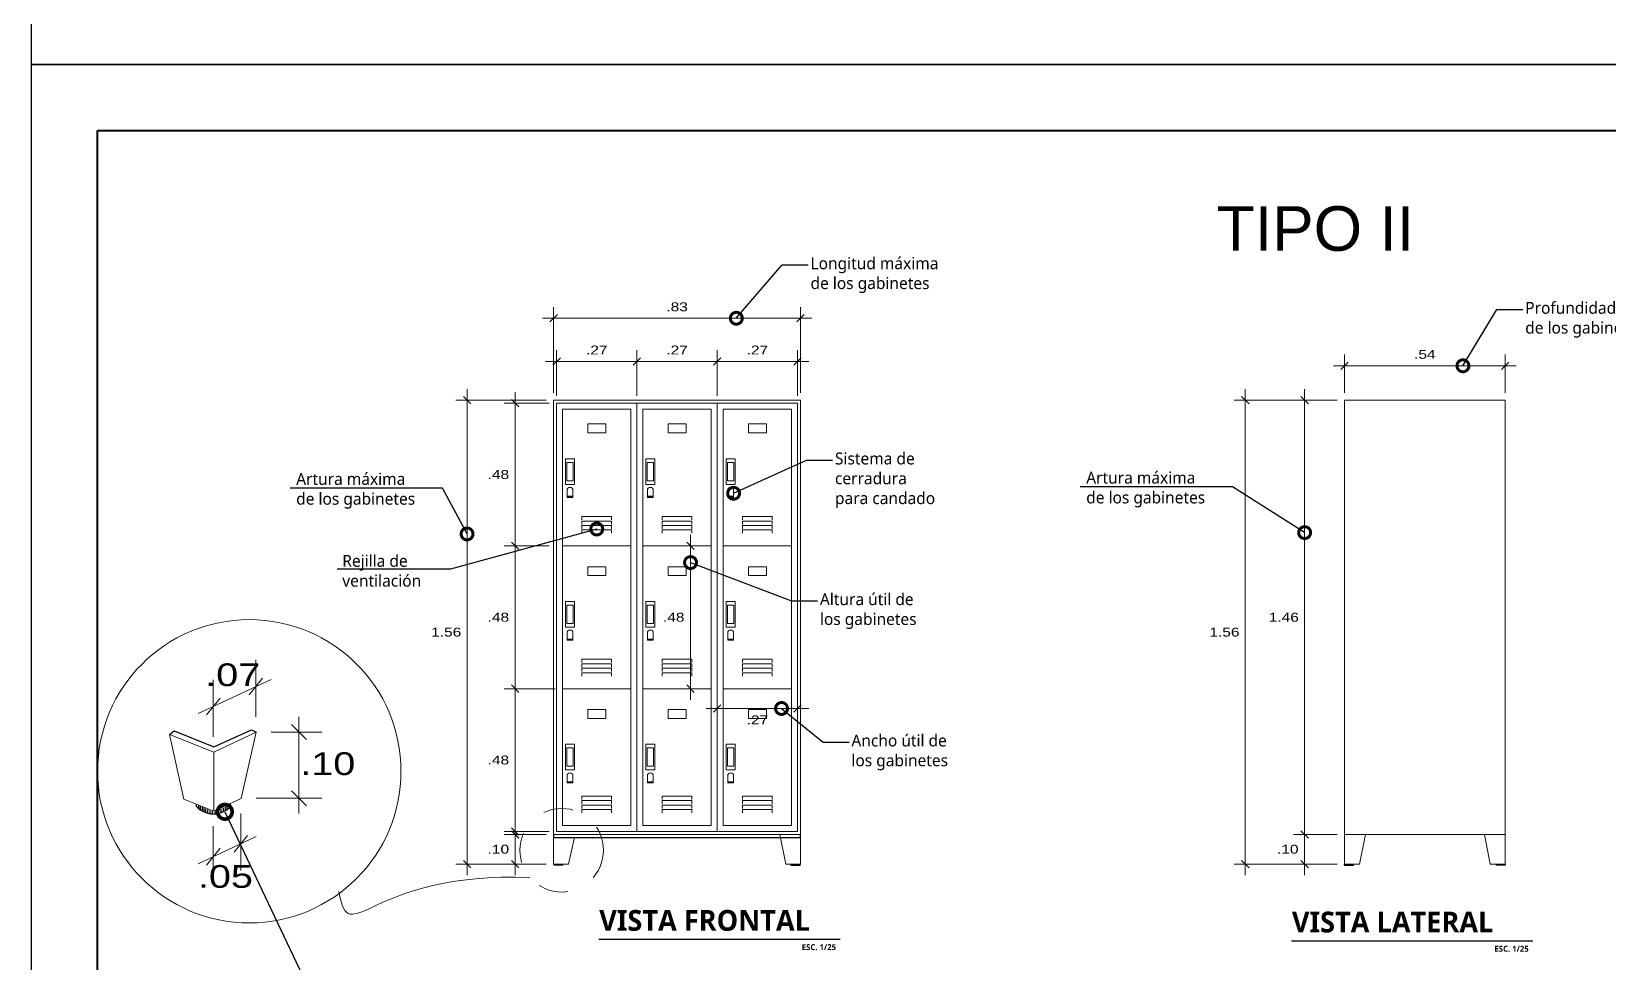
# Model space of a CAD drawing. Header units: inches. Extents: x 14.5 to 23.1, y -0.2 to 17.9.
# Drawn here: x 14.48 to 19.78, y 8.84 to 11.97 of the extents above; entities that cross this region are included whole.
import ezdxf
from ezdxf import colors
from ezdxf.entities.mleader import LeaderData, LeaderLine
from ezdxf.math import Vec2, Vec3

# ---------------------------------------------------------------- set-up
doc = ezdxf.new("R2010")
doc.units = ezdxf.units.IN
doc.header["$MEASUREMENT"] = 0
doc.linetypes.add('ACAD_ISO03W100', pattern=[30, 12, -18])
doc.linetypes.add('HIDDENX2', pattern=[19.05, 12.7, -6.35])
for name, color, linetype, lineweight in [('01', 9, 'Continuous', 5), ('02', 7, 'Continuous', 20), ('A_PROYECCIONES-02', 1, 'HIDDENX2', 13), ('Letras El', 7, 'Continuous', 5)]:
    doc.layers.add(name, color=color, linetype=linetype, lineweight=lineweight)
doc.layers.add('L2', color=2, linetype='Continuous')
doc.styles.add('Generales', font='trebuc.ttf', dxfattribs={"height": 0.1})
doc.styles.add('Santa Rosa 1 50', font='trebuc.ttf')
doc.styles.get("Standard").update_dxf_attribs({"font": 'arial.ttf'})
doc.styles.add('TM-DIM', font='GOTHIC.TTF', dxfattribs={"width": 1.3})
doc.dimstyles.new('TM-25-4', dxfattribs={"dimscale": 0.25, "dimtxt": 0.12, "dimasz": 0.1, "dimexe": 0.15, "dimexo": 0.1, "dimgap": 0.09, "dimtad": 2, "dimtih": 1, "dimtoh": 1, "dimzin": 4, "dimdsep": 46, "dimtxsty": 'TM-DIM', "dimblk": 'OBLIQUE', "dimcen": 0.05, "dimdle": 0.15, "dimclrd": 1, "dimclre": 1, "dimclrt": 7, "dimadec": 0, "dimazin": 0, "dimtfac": 1, "dimtix": 1, "dimtmove": 2, "dimatfit": 3, "dimldrblk": 'OBLIQUE', "dimfxl": 1, "dimtolj": 1, "dimtzin": 4, "dimlwd": 0, "dimlwe": 0, "dimarcsym": 0})

# ---------------------------------------------------------------- blocks, each defined once
blk = doc.blocks.new('_Oblique')
at = {"color": 0, "linetype": 'ByBlock', "lineweight": -2}
blk.add_line((-0.5, -0.5), (0.5, 0.5), dxfattribs=at)
blk = doc.blocks.new('*D33')
at = {"color": 1, "lineweight": 0, "transparency": 16777216}
for p, q in [((18.8951, 10.7508), (18.8951, 10.879)), ((19.4351, 10.7508), (19.4351, 10.879)), ((18.8576, 10.8415), (19.4726, 10.8415))]:
    blk.add_line(p, q, dxfattribs=at)
at = {"layer": 'Defpoints', "color": 0, "transparency": 16777216}
for p in [(19.4351, 10.8415), (18.8951, 10.7258), (19.4351, 10.7258)]:
    blk.add_point(p, dxfattribs=at)
at = {"color": 1, "lineweight": 0, "transparency": 16777216, "xscale": 0.025, "yscale": 0.025, "zscale": 0.025, "rotation": 180}
blk.add_blockref('_Oblique', (18.8951, 10.8415), dxfattribs=at)
at = {"color": 1, "lineweight": 0, "transparency": 16777216, "xscale": 0.025, "yscale": 0.025, "zscale": 0.025}
blk.add_blockref('_Oblique', (19.4351, 10.8415), dxfattribs=at)
at = {"color": 7, "transparency": 16777216, "insert": (19.1651, 10.8798), "char_height": 0.03, "attachment_point": 5, "style": 'TM-DIM'}
blk.add_mtext('\\A1;.54', dxfattribs=at)
blk = doc.blocks.new('*D34')
at = {"color": 1, "lineweight": 0, "transparency": 16777216}
for p, q in [((18.761, 10.7633), (18.761, 9.2283)), ((18.8701, 10.7258), (18.7235, 10.7258)), ((18.8701, 9.2658), (18.7235, 9.2658))]:
    blk.add_line(p, q, dxfattribs=at)
at = {"layer": 'Defpoints', "color": 0, "transparency": 16777216}
for p in [(18.8951, 10.7258), (18.761, 9.2658), (18.8951, 9.2658)]:
    blk.add_point(p, dxfattribs=at)
at = {"color": 1, "lineweight": 0, "transparency": 16777216, "xscale": 0.025, "yscale": 0.025, "zscale": 0.025}
for p, rotation in [((18.761, 10.7258), 90), ((18.761, 9.2658), 270)]:
    blk.add_blockref('_Oblique', p, dxfattribs=dict(at, rotation=rotation))
at = {"color": 7, "transparency": 16777216, "insert": (18.6909, 9.9958), "char_height": 0.03, "attachment_point": 5, "style": 'TM-DIM'}
blk.add_mtext('\\A1;1.46', dxfattribs=at)
blk = doc.blocks.new('*D35')
at = {"color": 1, "lineweight": 0, "transparency": 16777216}
for p, q in [((18.761, 9.1283), (18.761, 9.3033)), ((18.8701, 9.2658), (18.7235, 9.2658)), ((18.8701, 9.1658), (18.7235, 9.1658))]:
    blk.add_line(p, q, dxfattribs=at)
at = {"layer": 'Defpoints', "color": 0, "transparency": 16777216}
for p in [(18.761, 9.2658), (18.8951, 9.2658), (18.8951, 9.1658)]:
    blk.add_point(p, dxfattribs=at)
at = {"color": 1, "lineweight": 0, "transparency": 16777216, "xscale": 0.025, "yscale": 0.025, "zscale": 0.025}
for p, rotation in [((18.761, 9.2658), 90), ((18.761, 9.1658), 270)]:
    blk.add_blockref('_Oblique', p, dxfattribs=dict(at, rotation=rotation))
at = {"color": 7, "transparency": 16777216, "insert": (18.7043, 9.2158), "char_height": 0.03, "attachment_point": 5, "style": 'TM-DIM'}
blk.add_mtext('\\A1;.10', dxfattribs=at)
blk = doc.blocks.new('*D36')
at = {"color": 1, "lineweight": 0, "transparency": 16777216}
for p, q in [((18.5615, 10.7633), (18.5615, 9.1283)), ((18.8701, 10.7258), (18.524, 10.7258)), ((18.8701, 9.1658), (18.524, 9.1658))]:
    blk.add_line(p, q, dxfattribs=at)
at = {"layer": 'Defpoints', "color": 0, "transparency": 16777216}
for p in [(18.8951, 10.7258), (18.5615, 9.1658), (18.8951, 9.1658)]:
    blk.add_point(p, dxfattribs=at)
at = {"color": 1, "lineweight": 0, "transparency": 16777216, "xscale": 0.025, "yscale": 0.025, "zscale": 0.025}
for p, rotation in [((18.5615, 10.7258), 90), ((18.5615, 9.1658), 270)]:
    blk.add_blockref('_Oblique', p, dxfattribs=dict(at, rotation=rotation))
at = {"color": 7, "transparency": 16777216, "insert": (18.4914, 9.9458), "char_height": 0.03, "attachment_point": 5, "style": 'TM-DIM'}
blk.add_mtext('\\A1;1.56', dxfattribs=at)
blk = doc.blocks.new('*D45')
at = {"color": 1, "lineweight": 0, "transparency": 16777216}
for p, q in [((16.2214, 10.7158), (16.0697, 10.7158)), ((16.1072, 10.7533), (16.1072, 10.1983)), ((16.2214, 10.2358), (16.0697, 10.2358))]:
    blk.add_line(p, q, dxfattribs=at)
at = {"layer": 'Defpoints', "color": 0, "transparency": 16777216}
for p in [(16.2464, 10.7158), (16.1072, 10.2358), (16.2464, 10.2358)]:
    blk.add_point(p, dxfattribs=at)
at = {"color": 1, "lineweight": 0, "transparency": 16777216, "xscale": 0.025, "yscale": 0.025, "zscale": 0.025}
for p, rotation in [((16.1072, 10.7158), 90), ((16.1072, 10.2358), 270)]:
    blk.add_blockref('_Oblique', p, dxfattribs=dict(at, rotation=rotation))
at = {"color": 7, "transparency": 16777216, "insert": (16.0505, 10.4758), "char_height": 0.03, "attachment_point": 5, "style": 'TM-DIM'}
blk.add_mtext('\\A1;.48', dxfattribs=at)
blk = doc.blocks.new('*D46')
at = {"color": 1, "lineweight": 0, "transparency": 16777216}
for p, q in [((16.2214, 10.2358), (16.0697, 10.2358)), ((16.1072, 10.2733), (16.1072, 9.7183)), ((16.2414, 9.7558), (16.0697, 9.7558))]:
    blk.add_line(p, q, dxfattribs=at)
at = {"layer": 'Defpoints', "color": 0, "transparency": 16777216}
for p in [(16.2464, 10.2358), (16.1072, 9.7558), (16.2664, 9.7558)]:
    blk.add_point(p, dxfattribs=at)
at = {"color": 1, "lineweight": 0, "transparency": 16777216, "xscale": 0.025, "yscale": 0.025, "zscale": 0.025}
for p, rotation in [((16.1072, 10.2358), 90), ((16.1072, 9.7558), 270)]:
    blk.add_blockref('_Oblique', p, dxfattribs=dict(at, rotation=rotation))
at = {"color": 7, "transparency": 16777216, "insert": (16.0505, 9.9958), "char_height": 0.03, "attachment_point": 5, "style": 'TM-DIM'}
blk.add_mtext('\\A1;.48', dxfattribs=at)
blk = doc.blocks.new('*D47')
at = {"color": 1, "lineweight": 0, "transparency": 16777216}
for p, q in [((16.2414, 9.7558), (16.0697, 9.7558)), ((16.1072, 9.7933), (16.1072, 9.2383)), ((16.2214, 9.2758), (16.0697, 9.2758))]:
    blk.add_line(p, q, dxfattribs=at)
at = {"layer": 'Defpoints', "color": 0, "transparency": 16777216}
for p in [(16.2664, 9.7558), (16.1072, 9.2758), (16.2464, 9.2758)]:
    blk.add_point(p, dxfattribs=at)
at = {"color": 1, "lineweight": 0, "transparency": 16777216, "xscale": 0.025, "yscale": 0.025, "zscale": 0.025}
for p, rotation in [((16.1072, 9.7558), 90), ((16.1072, 9.2758), 270)]:
    blk.add_blockref('_Oblique', p, dxfattribs=dict(at, rotation=rotation))
at = {"color": 7, "transparency": 16777216, "insert": (16.0505, 9.5158), "char_height": 0.03, "attachment_point": 5, "style": 'TM-DIM'}
blk.add_mtext('\\A1;.48', dxfattribs=at)
blk = doc.blocks.new('*D48')
at = {"color": 1, "lineweight": 0, "transparency": 16777216}
for p, q in [((16.1072, 9.3033), (16.1072, 9.1283)), ((16.2114, 9.2658), (16.0697, 9.2658)), ((16.2114, 9.1658), (16.0697, 9.1658))]:
    blk.add_line(p, q, dxfattribs=at)
at = {"layer": 'Defpoints', "color": 0, "transparency": 16777216}
for p in [(16.2364, 9.2658), (16.1072, 9.1658), (16.2364, 9.1658)]:
    blk.add_point(p, dxfattribs=at)
at = {"color": 1, "lineweight": 0, "transparency": 16777216, "xscale": 0.025, "yscale": 0.025, "zscale": 0.025}
for p, rotation in [((16.1072, 9.2658), 90), ((16.1072, 9.1658), 270)]:
    blk.add_blockref('_Oblique', p, dxfattribs=dict(at, rotation=rotation))
at = {"color": 7, "transparency": 16777216, "insert": (16.0505, 9.2158), "char_height": 0.03, "attachment_point": 5, "style": 'TM-DIM'}
blk.add_mtext('\\A1;.10', dxfattribs=at)
blk = doc.blocks.new('*D49')
at = {"color": 1, "lineweight": 0, "transparency": 16777216}
for p, q in [((15.9453, 9.1283), (15.9453, 10.7633)), ((16.2114, 10.7258), (15.9078, 10.7258)), ((16.2114, 9.1658), (15.9078, 9.1658))]:
    blk.add_line(p, q, dxfattribs=at)
at = {"layer": 'Defpoints', "color": 0, "transparency": 16777216}
for p in [(15.9453, 10.7258), (16.2364, 10.7258), (16.2364, 9.1658)]:
    blk.add_point(p, dxfattribs=at)
at = {"color": 1, "lineweight": 0, "transparency": 16777216, "xscale": 0.025, "yscale": 0.025, "zscale": 0.025}
for p, rotation in [((15.9453, 10.7258), 90), ((15.9453, 9.1658), 270)]:
    blk.add_blockref('_Oblique', p, dxfattribs=dict(at, rotation=rotation))
at = {"color": 7, "transparency": 16777216, "insert": (15.8752, 9.9458), "char_height": 0.03, "attachment_point": 5, "style": 'TM-DIM'}
blk.add_mtext('\\A1;1.56', dxfattribs=at)
blk = doc.blocks.new('*D50')
at = {"color": 1, "lineweight": 0, "transparency": 16777216}
for p, q in [((16.2464, 10.7408), (16.2464, 10.8938)), ((16.5164, 10.7408), (16.5164, 10.8938)), ((16.2089, 10.8563), (16.5539, 10.8563))]:
    blk.add_line(p, q, dxfattribs=at)
at = {"layer": 'Defpoints', "color": 0, "transparency": 16777216}
for p in [(16.5164, 10.8563), (16.2464, 10.7158), (16.5164, 10.7158)]:
    blk.add_point(p, dxfattribs=at)
at = {"color": 1, "lineweight": 0, "transparency": 16777216, "xscale": 0.025, "yscale": 0.025, "zscale": 0.025, "rotation": 180}
blk.add_blockref('_Oblique', (16.2464, 10.8563), dxfattribs=at)
at = {"color": 1, "lineweight": 0, "transparency": 16777216, "xscale": 0.025, "yscale": 0.025, "zscale": 0.025}
blk.add_blockref('_Oblique', (16.5164, 10.8563), dxfattribs=at)
at = {"color": 7, "transparency": 16777216, "insert": (16.3814, 10.8946), "char_height": 0.03, "attachment_point": 5, "style": 'TM-DIM'}
blk.add_mtext('\\A1;.27', dxfattribs=at)
blk = doc.blocks.new('*D51')
at = {"color": 1, "lineweight": 0, "transparency": 16777216}
for p, q in [((16.5164, 10.7408), (16.5164, 10.8938)), ((16.7864, 10.7408), (16.7864, 10.8938)), ((16.4789, 10.8563), (16.8239, 10.8563))]:
    blk.add_line(p, q, dxfattribs=at)
at = {"layer": 'Defpoints', "color": 0, "transparency": 16777216}
for p in [(16.7864, 10.8563), (16.5164, 10.7158), (16.7864, 10.7158)]:
    blk.add_point(p, dxfattribs=at)
at = {"color": 1, "lineweight": 0, "transparency": 16777216, "xscale": 0.025, "yscale": 0.025, "zscale": 0.025, "rotation": 180}
blk.add_blockref('_Oblique', (16.5164, 10.8563), dxfattribs=at)
at = {"color": 1, "lineweight": 0, "transparency": 16777216, "xscale": 0.025, "yscale": 0.025, "zscale": 0.025}
blk.add_blockref('_Oblique', (16.7864, 10.8563), dxfattribs=at)
at = {"color": 7, "transparency": 16777216, "insert": (16.6514, 10.8946), "char_height": 0.03, "attachment_point": 5, "style": 'TM-DIM'}
blk.add_mtext('\\A1;.27', dxfattribs=at)
blk = doc.blocks.new('*D52')
at = {"color": 1, "lineweight": 0, "transparency": 16777216}
for p, q in [((16.7864, 10.7408), (16.7864, 10.8938)), ((17.0564, 10.7408), (17.0564, 10.8938)), ((16.7489, 10.8563), (17.0939, 10.8563))]:
    blk.add_line(p, q, dxfattribs=at)
at = {"layer": 'Defpoints', "color": 0, "transparency": 16777216}
for p in [(17.0564, 10.8563), (16.7864, 10.7158), (17.0564, 10.7158)]:
    blk.add_point(p, dxfattribs=at)
at = {"color": 1, "lineweight": 0, "transparency": 16777216, "xscale": 0.025, "yscale": 0.025, "zscale": 0.025, "rotation": 180}
blk.add_blockref('_Oblique', (16.7864, 10.8563), dxfattribs=at)
at = {"color": 1, "lineweight": 0, "transparency": 16777216, "xscale": 0.025, "yscale": 0.025, "zscale": 0.025}
blk.add_blockref('_Oblique', (17.0564, 10.8563), dxfattribs=at)
at = {"color": 7, "transparency": 16777216, "insert": (16.9214, 10.8946), "char_height": 0.03, "attachment_point": 5, "style": 'TM-DIM'}
blk.add_mtext('\\A1;.27', dxfattribs=at)
blk = doc.blocks.new('*D53')
at = {"color": 1, "lineweight": 0, "transparency": 16777216}
for p, q in [((16.2364, 10.7508), (16.2364, 11.0389)), ((17.0664, 10.7508), (17.0664, 11.0389)), ((16.1989, 11.0014), (17.1039, 11.0014))]:
    blk.add_line(p, q, dxfattribs=at)
at = {"layer": 'Defpoints', "color": 0, "transparency": 16777216}
for p in [(17.0664, 11.0014), (16.2364, 10.7258), (17.0664, 10.7258)]:
    blk.add_point(p, dxfattribs=at)
at = {"color": 1, "lineweight": 0, "transparency": 16777216, "xscale": 0.025, "yscale": 0.025, "zscale": 0.025, "rotation": 180}
blk.add_blockref('_Oblique', (16.2364, 11.0014), dxfattribs=at)
at = {"color": 1, "lineweight": 0, "transparency": 16777216, "xscale": 0.025, "yscale": 0.025, "zscale": 0.025}
blk.add_blockref('_Oblique', (17.0664, 11.0014), dxfattribs=at)
at = {"color": 7, "transparency": 16777216, "insert": (16.6514, 11.0397), "char_height": 0.03, "attachment_point": 5, "style": 'TM-DIM'}
blk.add_mtext('\\A1;.83', dxfattribs=at)
blk = doc.blocks.new('*D44')
at = {"color": 1, "lineweight": 0, "transparency": 16777216}
for p, q in [((16.7864, 9.7308), (16.7864, 9.6518)), ((17.0564, 9.7308), (17.0564, 9.6518)), ((16.7489, 9.6893), (17.0939, 9.6893))]:
    blk.add_line(p, q, dxfattribs=at)
at = {"layer": 'Defpoints', "color": 0, "transparency": 16777216}
for p in [(16.7864, 9.7558), (17.0564, 9.7558), (17.0564, 9.6893)]:
    blk.add_point(p, dxfattribs=at)
at = {"color": 1, "lineweight": 0, "transparency": 16777216, "xscale": 0.025, "yscale": 0.025, "zscale": 0.025, "rotation": 180}
blk.add_blockref('_Oblique', (16.7864, 9.6893), dxfattribs=at)
at = {"color": 1, "lineweight": 0, "transparency": 16777216, "xscale": 0.025, "yscale": 0.025, "zscale": 0.025}
blk.add_blockref('_Oblique', (17.0564, 9.6893), dxfattribs=at)
at = {"color": 7, "transparency": 16777216, "insert": (16.9214, 9.651), "char_height": 0.03, "attachment_point": 5, "style": 'TM-DIM'}
blk.add_mtext('\\A1;.27', dxfattribs=at)
blk = doc.blocks.new('*D54')
at = {"color": 1, "lineweight": 0, "transparency": 16777216}
for p, q in [((16.7614, 10.2358), (16.6591, 10.2358)), ((16.6966, 10.2733), (16.6966, 9.7183)), ((16.7614, 9.7558), (16.6591, 9.7558))]:
    blk.add_line(p, q, dxfattribs=at)
at = {"layer": 'Defpoints', "color": 0, "transparency": 16777216}
for p in [(16.7864, 10.2358), (16.6966, 9.7558), (16.7864, 9.7558)]:
    blk.add_point(p, dxfattribs=at)
at = {"color": 1, "lineweight": 0, "transparency": 16777216, "xscale": 0.025, "yscale": 0.025, "zscale": 0.025}
for p, rotation in [((16.6966, 10.2358), 90), ((16.6966, 9.7558), 270)]:
    blk.add_blockref('_Oblique', p, dxfattribs=dict(at, rotation=rotation))
at = {"color": 7, "transparency": 16777216, "insert": (16.6399, 9.9958), "char_height": 0.03, "attachment_point": 5, "style": 'TM-DIM'}
blk.add_mtext('\\A1;.48', dxfattribs=at)
blk = doc.blocks.new('_DotSmall')
at = {"color": 0, "linetype": 'ByBlock', "const_width": 0.5}
blk.add_lwpolyline([(-0.0625, 0, 1), (0.0625, 0, 1)], format="xyb", close=True, dxfattribs=at)

msp = doc.modelspace()

# ---------------------------------------------------------------- linework, layer by layer
for p, q in [((14.9448, 9.6018), (14.9612, 9.6135)), ((14.9612, 9.6135), (15.0943, 9.5606)), ((15.0943, 9.5606), (15.2205, 9.617)), ((15.2205, 9.617), (15.2369, 9.609)), ((15.0355, 9.3594), (15.0355, 9.3676)), ((15.0425, 9.3636), (15.0425, 9.3541)), ((15.0478, 9.3611), (15.0478, 9.3495)), ((15.0543, 9.3581), (15.0543, 9.3465)), ((15.0607, 9.3548), (15.0607, 9.3432)), ((15.0665, 9.352), (15.0665, 9.3404)), ((15.0726, 9.35), (15.0726, 9.3384)), ((15.0809, 9.3463), (15.0809, 9.3368)), ((15.0886, 9.3441), (15.0886, 9.3369)), ((15.098, 9.343), (15.098, 9.3361)), ((15.1075, 9.3473), (15.1075, 9.3357)), ((15.1176, 9.3513), (15.1176, 9.3397)), ((15.1258, 9.3551), (15.1258, 9.3435)), ((15.1321, 9.3587), (15.1321, 9.3471)), ((15.1382, 9.3623), (15.1382, 9.3507)), ((15.1441, 9.3657), (15.1441, 9.3541)), ((15.1502, 9.3594), (15.1502, 9.369)), ((16.2385, 9.1654), (16.2385, 9.1627)), ((16.2396, 9.1654), (16.2396, 9.1627)), ((16.2413, 9.1654), (16.2413, 9.1627)), ((16.2435, 9.1654), (16.2435, 9.1627)), ((16.2459, 9.1654), (16.2459, 9.1627)), ((16.2482, 9.1654), (16.2482, 9.1627)), ((16.2507, 9.1654), (16.2507, 9.1627)), ((16.253, 9.1654), (16.253, 9.1627)), ((16.2562, 9.1654), (16.2562, 9.1627)), ((16.2587, 9.1654), (16.2587, 9.1627)), ((16.2614, 9.1654), (16.2614, 9.1627)), ((16.2634, 9.1654), (16.2634, 9.1627)), ((16.2653, 9.1654), (16.2653, 9.1627)), ((17.0361, 9.1646), (17.0361, 9.1619)), ((17.0372, 9.1646), (17.0372, 9.1619)), ((17.0389, 9.1646), (17.0389, 9.1619)), ((17.0411, 9.1646), (17.0411, 9.1619)), ((17.0435, 9.1646), (17.0435, 9.1619)), ((17.0458, 9.1646), (17.0458, 9.1619)), ((17.0484, 9.1646), (17.0484, 9.1619)), ((17.0506, 9.1646), (17.0506, 9.1619)), ((17.0538, 9.1646), (17.0538, 9.1619)), ((17.0564, 9.1646), (17.0564, 9.1619)), ((17.059, 9.1646), (17.059, 9.1619)), ((17.061, 9.1646), (17.061, 9.1619)), ((17.0629, 9.1646), (17.0629, 9.1619)), ((18.8959, 9.1646), (18.8959, 9.1619)), ((18.897, 9.1646), (18.897, 9.1619)), ((18.8987, 9.1646), (18.8987, 9.1619)), ((18.9009, 9.1646), (18.9009, 9.1619)), ((18.9033, 9.1646), (18.9033, 9.1619)), ((18.9056, 9.1646), (18.9056, 9.1619)), ((18.9081, 9.1646), (18.9081, 9.1619)), ((18.9104, 9.1646), (18.9104, 9.1619)), ((18.9136, 9.1646), (18.9136, 9.1619)), ((18.9161, 9.1646), (18.9161, 9.1619)), ((18.9188, 9.1646), (18.9188, 9.1619)), ((18.9207, 9.1646), (18.9207, 9.1619)), ((18.9227, 9.1646), (18.9227, 9.1619)), ((19.4069, 9.1653), (19.4069, 9.1626)), ((19.408, 9.1653), (19.408, 9.1626)), ((19.4097, 9.1653), (19.4097, 9.1626)), ((19.4119, 9.1653), (19.4119, 9.1626)), ((19.4143, 9.1653), (19.4143, 9.1626)), ((19.4166, 9.1653), (19.4166, 9.1626)), ((19.4191, 9.1653), (19.4191, 9.1626)), ((19.4214, 9.1653), (19.4214, 9.1626)), ((19.4246, 9.1653), (19.4246, 9.1626)), ((19.4271, 9.1653), (19.4271, 9.1626)), ((19.4298, 9.1653), (19.4298, 9.1626)), ((19.4318, 9.1653), (19.4318, 9.1626)), ((19.4337, 9.1653), (19.4337, 9.1626))]:
    msp.add_line(p, q)
at = {"color": 5, "lineweight": 40}
msp.add_lwpolyline([(14.7032, 11.6325), (22.8592, 11.6325), (22.8592, 6.0732), (14.7032, 6.0732)], close=True, dxfattribs=at)
msp.add_lwpolyline([(16.2364, 9.2658), (16.2364, 9.2558), (17.0664, 9.2558), (17.0664, 9.2658)])
for points in [[(16.2377, 9.1658), (16.2667, 9.1658), (16.2667, 9.1624), (16.2377, 9.1624)], [(17.0354, 9.165), (17.0643, 9.165), (17.0643, 9.1616), (17.0354, 9.1616)], [(18.8951, 9.165), (18.9241, 9.165), (18.9241, 9.1616), (18.8951, 9.1616)], [(19.4061, 9.1657), (19.4351, 9.1657), (19.4351, 9.1622), (19.4061, 9.1622)]]:
    msp.add_lwpolyline(points, close=True)
msp.add_arc((15.0928, 9.4136), 0.0789, 223.4079, 316.5913)
at = {"layer": '01'}
for p, q in [((16.5164, 10.7158), (16.5164, 9.2758)), ((16.2664, 10.2358), (16.4964, 10.2358)), ((16.5364, 10.2358), (16.7664, 10.2358)), ((16.8064, 10.2358), (17.0364, 10.2358)), ((16.2664, 9.7558), (16.4964, 9.7558)), ((16.5364, 9.7558), (16.7664, 9.7558)), ((16.8064, 9.7558), (17.0364, 9.7558))]:
    msp.add_line(p, q, dxfattribs=at)
at = {"layer": '01', "color": 1, "lineweight": 0}
for p, q in [((15.2355, 9.6609), (15.2355, 9.8526)), ((15.2355, 9.6609), (15.2355, 9.8335)), ((15.0413, 9.6719), (15.2865, 9.7867)), ((15.0923, 9.5938), (15.0923, 9.7856)), ((15.3802, 9.6609), (15.3802, 9.3363)), ((15.2865, 9.6099), (15.4567, 9.6099)), ((15.2359, 9.3873), (15.4567, 9.3873)), ((15.3802, 9.3873), (15.3802, 9.4137)), ((15.1849, 9.3363), (15.1849, 9.1445)), ((15.0923, 9.2929), (15.0923, 9.1203)), ((15.0923, 9.2929), (15.0923, 9.1012)), ((15.0413, 9.1671), (15.2359, 9.2582))]:
    msp.add_line(p, q, dxfattribs=at)
at = {"layer": '01'}
for points in [[(16.2664, 10.6958), (16.4964, 10.6958), (16.4964, 9.2958), (16.2664, 9.2958)], [(16.5364, 10.6958), (16.7664, 10.6958), (16.7664, 9.2958), (16.5364, 9.2958)], [(16.8064, 10.6958), (17.0364, 10.6958), (17.0364, 9.2958), (16.8064, 9.2958)], [(16.3514, 10.6158), (16.4114, 10.6158), (16.4114, 10.6458), (16.3514, 10.6458)], [(16.6214, 10.6158), (16.6814, 10.6158), (16.6814, 10.6458), (16.6214, 10.6458)], [(16.8914, 10.6158), (16.9514, 10.6158), (16.9514, 10.6458), (16.8914, 10.6458)], [(16.2764, 10.4428), (16.3064, 10.4428), (16.3064, 10.5288), (16.2764, 10.5288)], [(16.2804, 10.4548), (16.3024, 10.4548), (16.3024, 10.5168), (16.2804, 10.5168)], [(16.5464, 10.4428), (16.5764, 10.4428), (16.5764, 10.5288), (16.5464, 10.5288)], [(16.5504, 10.4548), (16.5724, 10.4548), (16.5724, 10.5168), (16.5504, 10.5168)], [(16.8164, 10.4428), (16.8464, 10.4428), (16.8464, 10.5288), (16.8164, 10.5288)], [(16.8204, 10.4548), (16.8424, 10.4548), (16.8424, 10.5168), (16.8204, 10.5168)], [(16.2814, 10.4008), (16.3014, 10.4008), (16.3014, 10.4028), (16.2814, 10.4028)], [(16.2814, 10.3988), (16.3014, 10.3988), (16.3014, 10.4008), (16.2814, 10.4008)], [(16.5514, 10.4008), (16.5714, 10.4008), (16.5714, 10.4028), (16.5514, 10.4028)], [(16.5514, 10.3988), (16.5714, 10.3988), (16.5714, 10.4008), (16.5514, 10.4008)], [(16.8214, 10.4008), (16.8414, 10.4008), (16.8414, 10.4028), (16.8214, 10.4028)], [(16.8214, 10.3988), (16.8414, 10.3988), (16.8414, 10.4008), (16.8214, 10.4008)], [(16.3514, 10.1358), (16.4114, 10.1358), (16.4114, 10.1658), (16.3514, 10.1658)], [(16.6214, 10.1358), (16.6814, 10.1358), (16.6814, 10.1658), (16.6214, 10.1658)], [(16.8914, 10.1358), (16.9514, 10.1358), (16.9514, 10.1658), (16.8914, 10.1658)], [(16.2764, 9.9628), (16.3064, 9.9628), (16.3064, 10.0488), (16.2764, 10.0488)], [(16.2804, 9.9748), (16.3024, 9.9748), (16.3024, 10.0368), (16.2804, 10.0368)], [(16.5464, 9.9628), (16.5764, 9.9628), (16.5764, 10.0488), (16.5464, 10.0488)], [(16.5504, 9.9748), (16.5724, 9.9748), (16.5724, 10.0368), (16.5504, 10.0368)], [(16.8164, 9.9628), (16.8464, 9.9628), (16.8464, 10.0488), (16.8164, 10.0488)], [(16.8204, 9.9748), (16.8424, 9.9748), (16.8424, 10.0368), (16.8204, 10.0368)], [(16.2814, 9.9208), (16.3014, 9.9208), (16.3014, 9.9228), (16.2814, 9.9228)], [(16.2814, 9.9188), (16.3014, 9.9188), (16.3014, 9.9208), (16.2814, 9.9208)], [(16.5514, 9.9208), (16.5714, 9.9208), (16.5714, 9.9228), (16.5514, 9.9228)], [(16.5514, 9.9188), (16.5714, 9.9188), (16.5714, 9.9208), (16.5514, 9.9208)], [(16.8214, 9.9208), (16.8414, 9.9208), (16.8414, 9.9228), (16.8214, 9.9228)], [(16.8214, 9.9188), (16.8414, 9.9188), (16.8414, 9.9208), (16.8214, 9.9208)], [(16.3514, 9.6558), (16.4114, 9.6558), (16.4114, 9.6858), (16.3514, 9.6858)], [(16.6214, 9.6558), (16.6814, 9.6558), (16.6814, 9.6858), (16.6214, 9.6858)], [(16.8914, 9.6558), (16.9514, 9.6558), (16.9514, 9.6858), (16.8914, 9.6858)], [(16.2764, 9.4828), (16.3064, 9.4828), (16.3064, 9.5688), (16.2764, 9.5688)], [(16.2804, 9.4948), (16.3024, 9.4948), (16.3024, 9.5568), (16.2804, 9.5568)], [(16.5464, 9.4828), (16.5764, 9.4828), (16.5764, 9.5688), (16.5464, 9.5688)], [(16.5504, 9.4948), (16.5724, 9.4948), (16.5724, 9.5568), (16.5504, 9.5568)], [(16.8164, 9.4828), (16.8464, 9.4828), (16.8464, 9.5688), (16.8164, 9.5688)], [(16.8204, 9.4948), (16.8424, 9.4948), (16.8424, 9.5568), (16.8204, 9.5568)], [(16.2814, 9.4408), (16.3014, 9.4408), (16.3014, 9.4428), (16.2814, 9.4428)], [(16.2814, 9.4388), (16.3014, 9.4388), (16.3014, 9.4408), (16.2814, 9.4408)], [(16.5514, 9.4408), (16.5714, 9.4408), (16.5714, 9.4428), (16.5514, 9.4428)], [(16.5514, 9.4388), (16.5714, 9.4388), (16.5714, 9.4408), (16.5514, 9.4408)], [(16.8214, 9.4408), (16.8414, 9.4408), (16.8414, 9.4428), (16.8214, 9.4428)], [(16.8214, 9.4388), (16.8414, 9.4388), (16.8414, 9.4408), (16.8214, 9.4408)]]:
    msp.add_lwpolyline(points, close=True, dxfattribs=at)
for points in [[(16.2814, 10.4228), (16.2814, 10.4028), (16.3014, 10.4028), (16.3014, 10.4228)], [(16.5514, 10.4228), (16.5514, 10.4028), (16.5714, 10.4028), (16.5714, 10.4228)], [(16.8214, 10.4228), (16.8214, 10.4028), (16.8414, 10.4028), (16.8414, 10.4228)], [(16.3314, 10.3234), (16.3314, 10.3346), (16.4314, 10.3346), (16.4314, 10.3234)], [(16.3314, 10.3084), (16.3314, 10.3196), (16.4314, 10.3196), (16.4314, 10.3084)], [(16.3314, 10.2934), (16.3314, 10.3046), (16.4314, 10.3046), (16.4314, 10.2934)], [(16.3314, 10.2784), (16.3314, 10.2896), (16.4314, 10.2896), (16.4314, 10.2784)], [(16.6014, 10.3234), (16.6014, 10.3346), (16.7014, 10.3346), (16.7014, 10.3234)], [(16.6014, 10.3084), (16.6014, 10.3196), (16.7014, 10.3196), (16.7014, 10.3084)], [(16.6014, 10.2934), (16.6014, 10.3046), (16.7014, 10.3046), (16.7014, 10.2934)], [(16.6014, 10.2784), (16.6014, 10.2896), (16.7014, 10.2896), (16.7014, 10.2784)], [(16.8714, 10.3234), (16.8714, 10.3346), (16.9714, 10.3346), (16.9714, 10.3234)], [(16.8714, 10.3084), (16.8714, 10.3196), (16.9714, 10.3196), (16.9714, 10.3084)], [(16.8714, 10.2934), (16.8714, 10.3046), (16.9714, 10.3046), (16.9714, 10.2934)], [(16.8714, 10.2784), (16.8714, 10.2896), (16.9714, 10.2896), (16.9714, 10.2784)], [(16.2814, 9.9428), (16.2814, 9.9228), (16.3014, 9.9228), (16.3014, 9.9428)], [(16.5514, 9.9428), (16.5514, 9.9228), (16.5714, 9.9228), (16.5714, 9.9428)], [(16.8214, 9.9428), (16.8214, 9.9228), (16.8414, 9.9228), (16.8414, 9.9428)], [(16.3314, 9.8434), (16.3314, 9.8546), (16.4314, 9.8546), (16.4314, 9.8434)], [(16.3314, 9.8284), (16.3314, 9.8396), (16.4314, 9.8396), (16.4314, 9.8284)], [(16.3314, 9.8134), (16.3314, 9.8246), (16.4314, 9.8246), (16.4314, 9.8134)], [(16.3314, 9.7984), (16.3314, 9.8096), (16.4314, 9.8096), (16.4314, 9.7984)], [(16.6014, 9.8434), (16.6014, 9.8546), (16.7014, 9.8546), (16.7014, 9.8434)], [(16.6014, 9.8284), (16.6014, 9.8396), (16.7014, 9.8396), (16.7014, 9.8284)], [(16.6014, 9.8134), (16.6014, 9.8246), (16.7014, 9.8246), (16.7014, 9.8134)], [(16.6014, 9.7984), (16.6014, 9.8096), (16.7014, 9.8096), (16.7014, 9.7984)], [(16.8714, 9.8434), (16.8714, 9.8546), (16.9714, 9.8546), (16.9714, 9.8434)], [(16.8714, 9.8284), (16.8714, 9.8396), (16.9714, 9.8396), (16.9714, 9.8284)], [(16.8714, 9.8134), (16.8714, 9.8246), (16.9714, 9.8246), (16.9714, 9.8134)], [(16.8714, 9.7984), (16.8714, 9.8096), (16.9714, 9.8096), (16.9714, 9.7984)], [(16.2814, 9.4628), (16.2814, 9.4428), (16.3014, 9.4428), (16.3014, 9.4628)], [(16.5514, 9.4628), (16.5514, 9.4428), (16.5714, 9.4428), (16.5714, 9.4628)], [(16.8214, 9.4628), (16.8214, 9.4428), (16.8414, 9.4428), (16.8414, 9.4628)], [(16.3314, 9.3834), (16.3314, 9.3946), (16.4314, 9.3946), (16.4314, 9.3834)], [(16.6014, 9.3834), (16.6014, 9.3946), (16.7014, 9.3946), (16.7014, 9.3834)], [(16.8714, 9.3834), (16.8714, 9.3946), (16.9714, 9.3946), (16.9714, 9.3834)], [(16.3314, 9.3684), (16.3314, 9.3796), (16.4314, 9.3796), (16.4314, 9.3684)], [(16.3314, 9.3534), (16.3314, 9.3646), (16.4314, 9.3646), (16.4314, 9.3534)], [(16.3314, 9.3384), (16.3314, 9.3496), (16.4314, 9.3496), (16.4314, 9.3384)], [(16.6014, 9.3684), (16.6014, 9.3796), (16.7014, 9.3796), (16.7014, 9.3684)], [(16.6014, 9.3534), (16.6014, 9.3646), (16.7014, 9.3646), (16.7014, 9.3534)], [(16.6014, 9.3384), (16.6014, 9.3496), (16.7014, 9.3496), (16.7014, 9.3384)], [(16.8714, 9.3684), (16.8714, 9.3796), (16.9714, 9.3796), (16.9714, 9.3684)], [(16.8714, 9.3534), (16.8714, 9.3646), (16.9714, 9.3646), (16.9714, 9.3534)], [(16.8714, 9.3384), (16.8714, 9.3496), (16.9714, 9.3496), (16.9714, 9.3384)]]:
    msp.add_lwpolyline(points, dxfattribs=at)
msp.add_circle((15.2132, 9.4781), 0.51, dxfattribs=at)
for centre in [(16.2914, 10.4228), (16.5614, 10.4228), (16.8314, 10.4228), (16.2914, 9.9428), (16.5614, 9.9428), (16.8314, 9.9428), (16.2914, 9.4628), (16.5614, 9.4628), (16.8314, 9.4628)]:
    msp.add_arc(centre, 0.01, 0, 180, dxfattribs=at)
msp.add_open_spline([(15.5148, 9.0734), (15.5486, 8.8693), (15.6089, 9.1422), (16.1567, 9.1211)], degree=3, dxfattribs=at)
at = {"layer": '02'}
for p, q in [((16.7864, 10.7158), (16.7864, 9.2758)), ((15.0936, 9.5419), (14.9448, 9.6018)), ((14.9448, 9.6018), (14.993, 9.3845)), ((15.2369, 9.609), (15.0936, 9.5419)), ((15.1862, 9.3865), (15.2369, 9.609)), ((15.0936, 9.5419), (15.0936, 9.344)), ((14.993, 9.3845), (15.0936, 9.344)), ((15.0936, 9.344), (15.1862, 9.3865))]:
    msp.add_line(p, q, dxfattribs=at)
for points in [[(16.2364, 10.7258), (16.2364, 9.2658), (17.0664, 9.2658), (17.0664, 10.7258)], [(16.2464, 10.7158), (16.2464, 9.2758), (17.0564, 9.2758), (17.0564, 10.7158)], [(18.8951, 10.7258), (18.8951, 9.2658), (19.4351, 9.2658), (19.4351, 10.7258)]]:
    msp.add_lwpolyline(points, close=True, dxfattribs=at)
for points in [[(16.2364, 9.2558), (16.2364, 9.1658), (16.2864, 9.1658), (16.3064, 9.2558)], [(17.0664, 9.2658), (17.0664, 9.1658), (17.0164, 9.1658), (16.9964, 9.2658)], [(18.8951, 9.2658), (18.8951, 9.1658), (18.9451, 9.1658), (18.9651, 9.2658)], [(19.4351, 9.2658), (19.4351, 9.1658), (19.3851, 9.1658), (19.3651, 9.2658)]]:
    msp.add_lwpolyline(points, dxfattribs=at)
at = {"layer": 'A_PROYECCIONES-02', "ltscale": 0.005}
msp.add_circle((16.2633, 9.2125), 0.1405, dxfattribs=at)
at = {"layer": 'Defpoints', "color": 6, "linetype": 'ACAD_ISO03W100'}
for points in [[(14.4812, 17.8578), (23.0812, 17.8578), (23.0812, 11.8545), (14.4812, 11.8545)], [(14.4812, 11.8545), (23.0812, 11.8545), (23.0812, 5.8512), (14.4812, 5.8512)]]:
    msp.add_lwpolyline(points, close=True, dxfattribs=at)
at = {"layer": 'L2', "ltscale": 0.5}
for p, q in [((17.1991, 8.9122), (16.3884, 8.9122)), ((19.5277, 8.9067), (18.7171, 8.9067))]:
    msp.add_line(p, q, dxfattribs=at)

# ---------------------------------------------------------------- block references
at = {"layer": '01', "color": 1, "lineweight": 0}
for p, xscale, yscale, zscale, rotation in [((15.2355, 9.7629), 0.05100145256119441, 0.05100145256119441, 0.05100145256119441, 186.0999999999997), ((15.0923, 9.6958), 0.0510014525611944, 0.0510014525611944, 0.0510014525611944, 186.0999999999997), ((15.3802, 9.6099), 0.05100145256119443, 0.05100145256119443, 0.05100145256119443, 270), ((15.3802, 9.3873), 0.05100145256119443, 0.05100145256119443, 0.05100145256119443, 90), ((15.1849, 9.2343), 0.05100145256119436, 0.05100145256119436, 0.05100145256119436, 6.099999999999735), ((15.0923, 9.1909), 0.05100145256119444, 0.05100145256119444, 0.05100145256119444, 6.099999999999785)]:
    msp.add_blockref('_Oblique', p, dxfattribs=dict(at, xscale=xscale, yscale=yscale, zscale=zscale, rotation=rotation))

# ---------------------------------------------------------------- texts
at = {"char_height": 0.07, "attachment_point": 1, "style": 'Generales'}
for s, insert in [('\\pxt4,7;{\\fTrebuchet MS|b1|i0|c0|p34;VISTA FRONTAL}', (16.3896, 9.0115)), ('\\pxt4,7;{\\fTrebuchet MS|b1|i0|c0|p34;VISTA LATERAL}', (18.7182, 9.0061))]:
    msp.add_mtext_dynamic_manual_height_columns(s, width=0.809503, gutter_width=0, heights=[0.0831], dxfattribs=dict(at, insert=insert))
at = {"ltscale": 0.05, "char_height": 0.02, "width": 0.128632, "attachment_point": 1, "rotation": 360, "style": 'Generales'}
for insert in [(17.0705, 8.8966), (19.3991, 8.8911)]:
    msp.add_mtext('{\\fTrebuchet MS|b1|i0|c0|p34;ESC. 1/25}', dxfattribs=dict(at, insert=insert))
at = {"layer": '01', "insert": (18.4654, 11.3782), "char_height": 0.15, "attachment_point": 1}
msp.add_mtext_dynamic_manual_height_columns('TIPO II', width=0.924939, gutter_width=1.0797, heights=[0], dxfattribs=at)
at = {"layer": '01', "color": 7, "char_height": 0.0765, "attachment_point": 5, "style": 'TM-DIM'}
for s, insert in [('\\A1;.07', (15.1575, 9.802)), ('\\A1;.10', (15.4771, 9.5031)), ('\\A1;.05', (15.1329, 9.1238))]:
    msp.add_mtext(s, dxfattribs=dict(at, insert=insert))

# ---------------------------------------------------------------- dimensions: what is measured, and where the dimension line sits
for base, p1, p2, picture, middle in [((17.0664, 11.0014), (16.2364, 10.7258), (17.0664, 10.7258), '*D53', (16.6514, 11.0397)), ((16.5164, 10.8563), (16.2464, 10.7158), (16.5164, 10.7158), '*D50', (16.3814, 10.8946)), ((16.7864, 10.8563), (16.5164, 10.7158), (16.7864, 10.7158), '*D51', (16.6514, 10.8946)), ((17.0564, 10.8563), (16.7864, 10.7158), (17.0564, 10.7158), '*D52', (16.9214, 10.8946)), ((19.4351, 10.8415), (18.8951, 10.7258), (19.4351, 10.7258), '*D33', (19.1651, 10.8798)), ((17.0564, 9.6893), (16.7864, 9.7558), (17.0564, 9.7558), '*D44', (16.9214, 9.651))]:
    dim = msp.add_linear_dim(base=base, p1=p1, p2=p2, dimstyle='TM-25-4')
    dim.commit()
    dim.dimension.update_dxf_attribs({"geometry": picture, "text_midpoint": middle})
for base, p1, p2, picture, middle in [((15.9453, 10.7258), (16.2364, 9.1658), (16.2364, 10.7258), '*D49', (15.8752, 9.9458)), ((18.5615, 9.1658), (18.8951, 10.7258), (18.8951, 9.1658), '*D36', (18.4914, 9.9458)), ((18.761, 9.2658), (18.8951, 10.7258), (18.8951, 9.2658), '*D34', (18.6909, 9.9958)), ((16.1072, 10.2358), (16.2464, 10.7158), (16.2464, 10.2358), '*D45', (16.0505, 10.4758)), ((16.1072, 9.7558), (16.2464, 10.2358), (16.2664, 9.7558), '*D46', (16.0505, 9.9958)), ((16.6966, 9.7558), (16.7864, 10.2358), (16.7864, 9.7558), '*D54', (16.6399, 9.9958)), ((16.1072, 9.2758), (16.2664, 9.7558), (16.2464, 9.2758), '*D47', (16.0505, 9.5158)), ((16.1072, 9.1658), (16.2364, 9.2658), (16.2364, 9.1658), '*D48', (16.0505, 9.2158)), ((18.761, 9.2658), (18.8951, 9.1658), (18.8951, 9.2658), '*D35', (18.7043, 9.2158))]:
    dim = msp.add_linear_dim(base=base, p1=p1, p2=p2, angle=90, dimstyle='TM-25-4')
    dim.commit()
    dim.dimension.update_dxf_attribs({"geometry": picture, "text_midpoint": middle})

# ---------------------------------------------------------------- leaders
at = {"layer": 'Letras El'}
ml = msp.add_multileader_mtext('Standard', dxfattribs=at)
ml.set_content('Longitud máxima\\Pde los gabinetes', color=256, style='Santa Rosa 1 50')
ml.set_leader_properties()
ml.set_arrow_properties(name='DOTSMALL')
ml.build(insert=Vec2(0, 0))
ml.multileader.update_dxf_attribs({"text_right_attachment_type": 6, "dogleg_length": 0.109, "arrow_head_size": 0.08})
ctx = ml.context
ctx.base_point, ctx.char_height, ctx.arrow_head_size, ctx.landing_gap_size, ctx.plane_origin = Vec3(17.092, 11.1806), 0.04, 0.08, 0.008, Vec3(18.7291, 11.7966)
ctx.right_attachment = 6
notes = []
notes.append((ctx, [(1, (1, 1, 0), (17.0048, 11.1806), (1, 0), 0.0872, [(0, [(16.8505, 11.0014)], 0, [])])]))
ctx.mtext.insert, ctx.mtext.flow_direction = Vec3(17.1, 11.2062), 5
ml = msp.add_multileader_mtext('Standard', dxfattribs=at)
ml.set_content('Profundidad máxima\\Pde los gabinetes', color=256, style='Santa Rosa 1 50')
ml.set_leader_properties()
ml.set_arrow_properties(name='DOTSMALL')
ml.build(insert=Vec2(0, 0))
ml.multileader.update_dxf_attribs({"text_right_attachment_type": 6, "dogleg_length": 0.109, "arrow_head_size": 0.08})
ctx = ml.context
ctx.base_point, ctx.char_height, ctx.arrow_head_size, ctx.landing_gap_size, ctx.plane_origin = Vec3(19.4946, 11.0306), 0.04, 0.08, 0.008, Vec3(21.1318, 11.6467)
ctx.right_attachment = 6
notes.append((ctx, [(1, (1, 1, 0), (19.4075, 11.0306), (1, 0), 0.0872, [(0, [(19.2932, 10.8415)], 0, [])])]))
ctx.mtext.insert, ctx.mtext.flow_direction = Vec3(19.5026, 11.0563), 5
ml = msp.add_multileader_mtext('Standard', dxfattribs=at)
ml.set_content('Sistema de\\Pcerradura\\Ppara candado', color=256, style='Santa Rosa 1 50')
ml.set_leader_properties()
ml.set_arrow_properties(name='DOTSMALL')
ml.build(insert=Vec2(0, 0))
ml.multileader.update_dxf_attribs({"text_right_attachment_type": 6, "dogleg_length": 0.109, "arrow_head_size": 0.08})
ctx = ml.context
ctx.base_point, ctx.char_height, ctx.arrow_head_size, ctx.landing_gap_size, ctx.plane_origin = Vec3(17.1741, 10.5242), 0.04, 0.08, 0.008, Vec3(18.8445, 11.198)
ctx.right_attachment = 6
notes.append((ctx, [(1, (1, 1, 0), (17.0869, 10.5242), (1, 0), 0.0872, [(0, [(16.8414, 10.4128)], 0, [])])]))
ctx.mtext.insert, ctx.mtext.flow_direction = Vec3(17.1821, 10.5498), 5
ml = msp.add_multileader_mtext('Standard', dxfattribs=at)
ml.set_content('Artura máxima\\Pde los gabinetes', color=256, style='Santa Rosa 1 50')
ml.set_leader_properties()
ml.set_arrow_properties(name='DOTSMALL')
ml.build(insert=Vec2(0, 0))
ml.multileader.update_dxf_attribs({"text_right_attachment_type": 6, "dogleg_length": 0.109, "arrow_head_size": 0.08})
ctx = ml.context
ctx.base_point, ctx.char_height, ctx.arrow_head_size, ctx.landing_gap_size, ctx.plane_origin = Vec3(15.3629, 10.4554), 0.04, 0.08, 0.008, Vec3(16.979, 11.0714)
ctx.right_attachment = 6
notes.append((ctx, [(0, (1, 1, 0), (15.8623, 10.4297), (-1, 0), 0.0872, [(0, [(15.9453, 10.2762)], 0, [])])]))
ctx.mtext.insert, ctx.mtext.flow_direction = Vec3(15.3709, 10.4811), 5
ml = msp.add_multileader_mtext('Standard', dxfattribs=at)
ml.set_content('Artura máxima\\Pde los gabinetes', color=256, style='Santa Rosa 1 50')
ml.set_leader_properties()
ml.set_arrow_properties(name='DOTSMALL')
ml.build(insert=Vec2(0, 0))
ml.multileader.update_dxf_attribs({"text_right_attachment_type": 6, "dogleg_length": 0.109, "arrow_head_size": 0.08})
ctx = ml.context
ctx.base_point, ctx.char_height, ctx.arrow_head_size, ctx.landing_gap_size, ctx.plane_origin = Vec3(18.0188, 10.4598), 0.04, 0.08, 0.008, Vec3(19.7948, 11.0758)
ctx.right_attachment = 6
notes.append((ctx, [(0, (1, 1, 0), (18.5181, 10.4341), (-1, 0), 0.0872, [(0, [(18.761, 10.2806)], 0, [])])]))
ctx.mtext.insert, ctx.mtext.flow_direction = Vec3(18.0268, 10.4854), 5
ml = msp.add_multileader_mtext('Standard', dxfattribs=at)
ml.set_content('Rejilla de\\Pventilación', color=256, style='Santa Rosa 1 50')
ml.set_leader_properties()
ml.set_arrow_properties(name='DOTSMALL')
ml.build(insert=Vec2(0, 0))
ml.multileader.update_dxf_attribs({"text_right_attachment_type": 6, "dogleg_length": 0.109, "arrow_head_size": 0.08})
ctx = ml.context
ctx.base_point, ctx.char_height, ctx.arrow_head_size, ctx.landing_gap_size, ctx.plane_origin = Vec3(15.5179, 10.1852), 0.04, 0.08, 0.008, Vec3(17.3542, 10.638)
ctx.right_attachment = 6
notes.append((ctx, [(0, (1, 1, 0), (15.89, 10.1575), (-1, 0), 0.0872, [(0, [(16.3814, 10.2926)], 0, [])])]))
ctx.mtext.insert, ctx.mtext.flow_direction = Vec3(15.5259, 10.2055), 5
ml = msp.add_multileader_mtext('Standard', dxfattribs=at)
ml.set_content('Altura útil de\\Plos gabinetes', color=256, style='Santa Rosa 1 50')
ml.set_leader_properties()
ml.set_arrow_properties(name='DOTSMALL')
ml.build(insert=Vec2(0, 0))
ml.multileader.update_dxf_attribs({"text_right_attachment_type": 6, "dogleg_length": 0.109, "arrow_head_size": 0.08})
ctx = ml.context
ctx.base_point, ctx.char_height, ctx.arrow_head_size, ctx.landing_gap_size, ctx.plane_origin = Vec3(17.1236, 10.0509), 0.04, 0.08, 0.008, Vec3(18.6997, 10.9285)
ctx.right_attachment = 6
notes.append((ctx, [(1, (1, 1, 0), (17.0364, 10.0509), (1, 0), 0.0872, [(0, [(16.6966, 10.1798)], 0, [])])]))
ctx.mtext.insert, ctx.mtext.flow_direction = Vec3(17.1316, 10.0766), 5
ml = msp.add_multileader_mtext('Standard', dxfattribs=at)
ml.set_content('Ancho útil de\\Plos gabinetes', color=256, style='Santa Rosa 1 50')
ml.set_leader_properties()
ml.set_arrow_properties(name='DOTSMALL')
ml.build(insert=Vec2(0, 0))
ml.multileader.update_dxf_attribs({"text_right_attachment_type": 6, "dogleg_length": 0.109, "arrow_head_size": 0.08})
ctx = ml.context
ctx.base_point, ctx.char_height, ctx.arrow_head_size, ctx.landing_gap_size, ctx.plane_origin = Vec3(17.2294, 9.5759), 0.04, 0.08, 0.008, Vec3(19.0056, 10.4379)
ctx.right_attachment = 6
notes.append((ctx, [(1, (1, 1, 0), (17.1422, 9.5759), (1, 0), 0.0872, [(0, [(17.0025, 9.6892)], 0, [])])]))
ctx.mtext.insert, ctx.mtext.flow_direction = Vec3(17.2374, 9.6015), 5
ml = msp.add_multileader_mtext('Standard', dxfattribs=at)
ml.set_content('Bases de PVC \\Pregulable', color=256, style='Santa Rosa 1 50')
ml.set_leader_properties()
ml.set_arrow_properties(name='DOTSMALL')
ml.build(insert=Vec2(0, 0))
ml.multileader.update_dxf_attribs({"text_right_attachment_type": 6, "dogleg_length": 0.109, "arrow_head_size": 0.0984})
ctx = ml.context
ctx.base_point, ctx.char_height, ctx.arrow_head_size, ctx.landing_gap_size, ctx.plane_origin = Vec3(15.531, 8.7253), 0.049177, 0.0984, 0.00984, Vec3(16.5453, 10.234)
ctx.right_attachment = 6
notes.append((ctx, [(1, (1, 1, 0), (15.4238, 8.7253), (1, 0), 0.1072, [(0, [(15.1311, 9.3419)], 0, [])])]))
ctx.mtext.insert, ctx.mtext.flow_direction = Vec3(15.5409, 8.7568), 5
for ctx, leaders in notes:
    for number, flags, end, landing, length, lines in leaders:
        leader = LeaderData()
        leader.index, (leader.has_last_leader_line, leader.has_dogleg_vector, leader.attachment_direction) = number, flags
        leader.last_leader_point, leader.dogleg_vector, leader.dogleg_length = Vec3(end), Vec3(landing), length
        for number, points, colour, breaks in lines:
            line = LeaderLine()
            line.index, line.vertices, line.color, line.breaks = number, Vec3.list(points), colors.encode_raw_color(colour), breaks
            leader.lines.append(line)
        ctx.leaders.append(leader)

doc.saveas('drawing.dxf')
